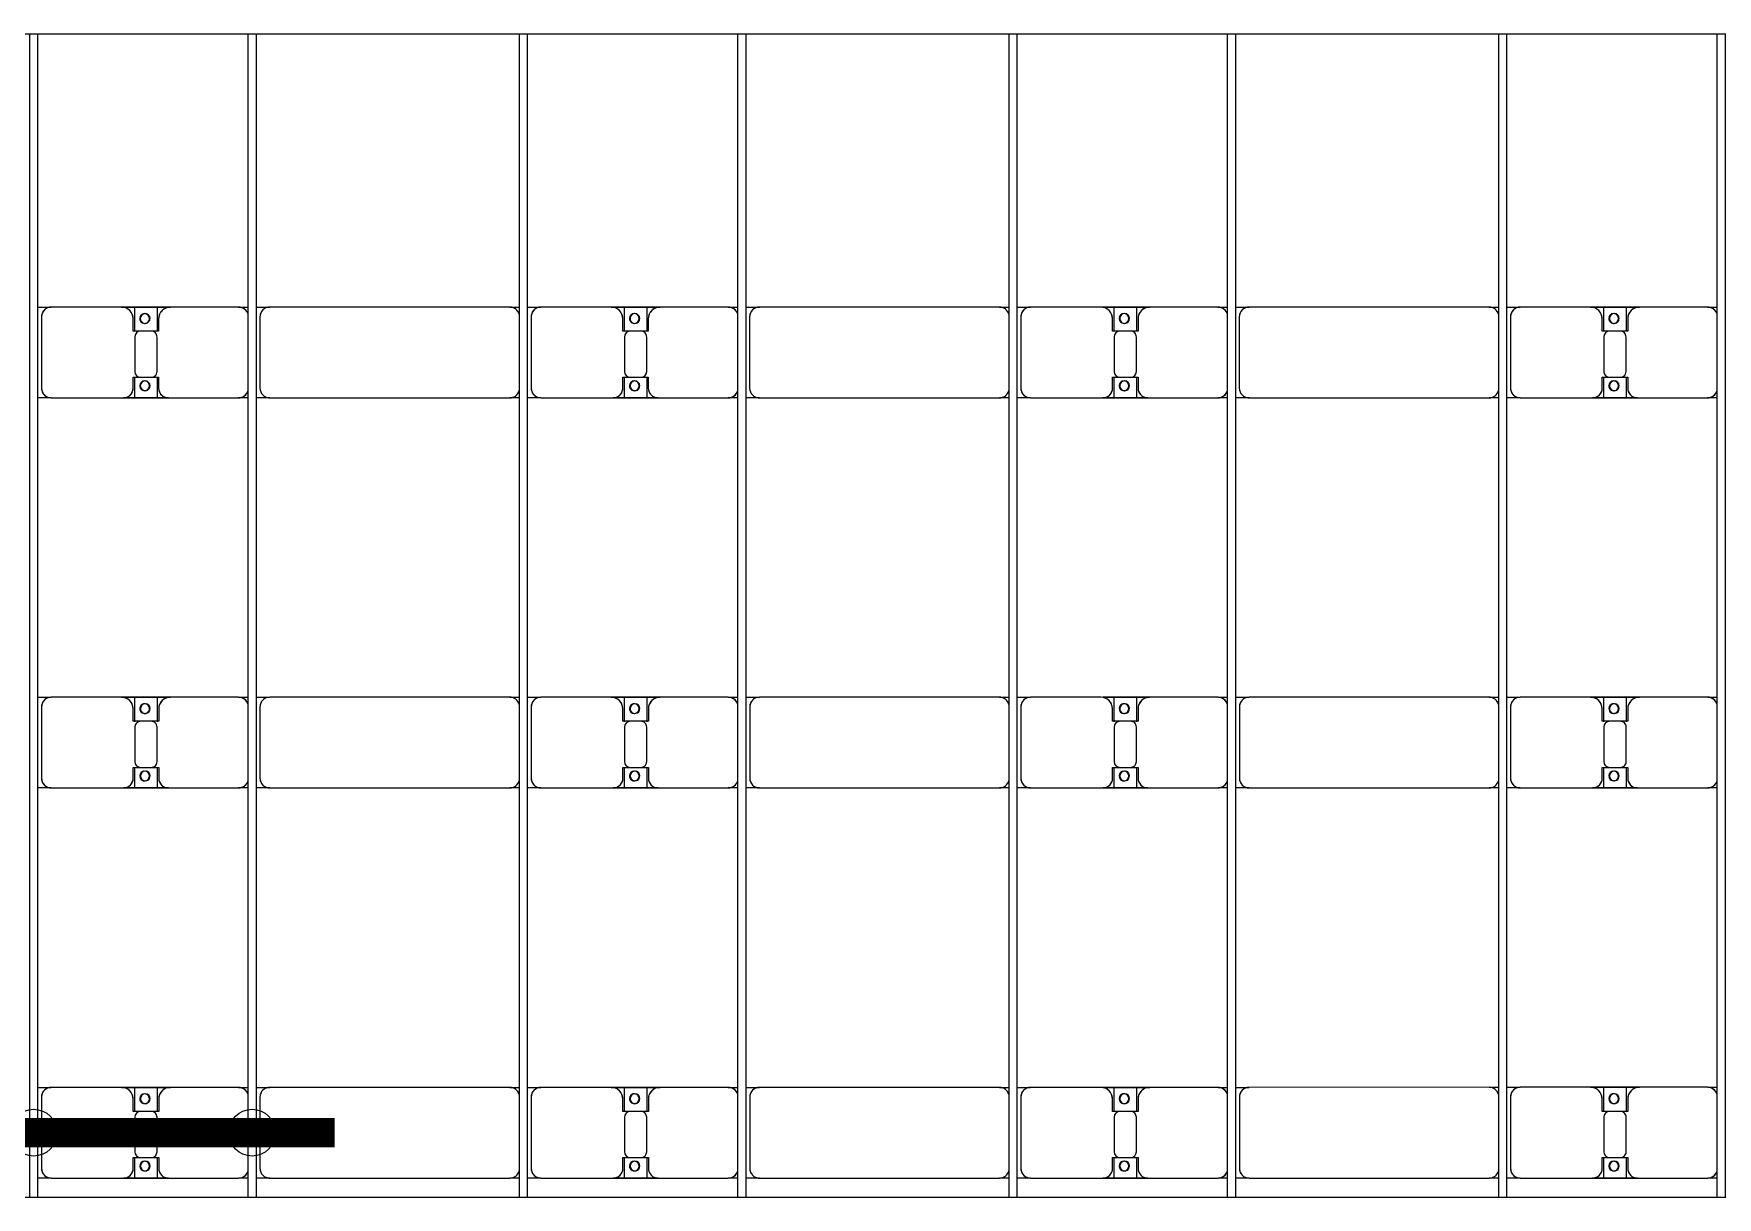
# Model space of a CAD drawing. Header units: millimetres. Extents: x -248177 to 167033, y 156986 to 268923.
# Drawn here: x -225203 to -216572, y 184419 to 190382 of the extents above; entities that cross this region are included whole.
import ezdxf

# ---------------------------------------------------------------- set-up
doc = ezdxf.new("R2010")
doc.units = ezdxf.units.MM
for name, color, linetype, lineweight in [('A-DETL-MBND', 5, 'Continuous', 9), ('A-GENM', 13, 'Continuous', 9), ('S-BEAM', 12, 'Continuous', 9)]:
    doc.layers.add(name, color=color, linetype=linetype, lineweight=lineweight)
doc.layers.add('GC-HOP 40x60 GIA CUONG', color=1, linetype='Continuous')

# ---------------------------------------------------------------- blocks, each defined once
blk = doc.blocks.new('Dai phao do pin - DẢI PHAO ĐỠ PIN-15978-BỐ TRÍ KHUNG KẾT CẤU BÈ PIN 02')
at = {"layer": 'A-DETL-MBND', "color": 8}
for p, q in [((13249.7, 241.6), (13319.7, 241.6)), ((13249.7, 241.6), (13319.7, 241.6)), ((13269.7, 191.6), (13269.7, -173.4)), ((13679.7, 241.6), (13319.7, 241.6)), ((13679.7, 241.6), (13862.2, 241.6)), ((13862.2, 241.6), (13679.7, 241.6)), ((13739.7, 118.2), (13739.7, 181.6)), ((13747.8, 241.6), (13930.3, 241.6)), ((13747.8, 116.2), (13747.8, 241.6)), ((13930.3, 241.6), (13747.8, 241.6)), ((13862.2, 241.6), (13862.2, 116.2)), ((13870.3, 181.6), (13870.3, 118.2)), ((14280.3, 241.6), (13930.3, 241.6)), ((14280.3, 241.6), (14329.7, 241.6)), ((14280.3, 241.6), (14329.7, 241.6)), ((14369.7, 241.6), (14439.7, 241.6)), ((14369.7, 241.6), (14439.7, 241.6)), ((14389.7, 191.6), (14389.7, -173.4)), ((15670.3, 241.6), (14439.7, 241.6)), ((15670.3, 241.6), (15719.7, 241.6)), ((15670.3, 241.6), (15719.7, 241.6)), ((15759.7, 241.6), (15829.7, 241.6)), ((15759.7, 241.6), (15829.7, 241.6)), ((15779.7, 191.6), (15779.7, -173.4)), ((16189.7, 241.6), (15829.7, 241.6)), ((16189.7, 241.6), (16372.2, 241.6)), ((16372.2, 241.6), (16189.7, 241.6)), ((16249.7, 118.2), (16249.7, 181.6)), ((16257.8, 241.6), (16440.3, 241.6)), ((16257.8, 116.2), (16257.8, 241.6)), ((16440.3, 241.6), (16257.8, 241.6)), ((16372.2, 241.6), (16372.2, 116.2)), ((16380.3, 181.6), (16380.3, 118.2)), ((16790.3, 241.6), (16440.3, 241.6)), ((16790.3, 241.6), (16839.7, 241.6)), ((16790.3, 241.6), (16839.7, 241.6)), ((16879.7, 241.6), (16949.7, 241.6)), ((16879.7, 241.6), (16949.7, 241.6)), ((16899.7, 191.6), (16899.7, -173.4)), ((18180.3, 241.6), (16949.7, 241.6)), ((18180.3, 241.6), (18229.7, 241.6)), ((18180.3, 241.6), (18229.7, 241.6)), ((18269.7, 241.6), (18339.7, 241.6)), ((18269.7, 241.6), (18339.7, 241.6)), ((18289.7, 191.6), (18289.7, -173.4)), ((18699.7, 241.6), (18339.7, 241.6)), ((18709.6, 241.6), (18882.2, 241.6)), ((18882.2, 241.6), (18709.6, 241.6)), ((18759.7, 118.2), (18759.7, 181.6)), ((18767.8, 241.6), (18950.3, 241.6)), ((18767.8, 116.2), (18767.8, 241.6)), ((18950.3, 241.6), (18767.8, 241.6)), ((18882.2, 241.6), (18882.2, 116.2)), ((18890.3, 181.6), (18890.3, 118.2)), ((19300.3, 241.6), (18950.3, 241.6)), ((19300.3, 241.6), (19349.7, 241.6)), ((19300.3, 241.6), (19349.7, 241.6)), ((19389.7, 241.6), (19459.7, 241.6)), ((19389.7, 241.6), (19459.7, 241.6)), ((19409.7, 191.6), (19409.7, -173.4)), ((20690.3, 241.6), (19459.7, 241.6)), ((20690.3, 241.6), (20739.7, 241.6)), ((20690.3, 241.6), (20739.7, 241.6)), ((20779.7, 241.6), (20849.7, 241.6)), ((20779.7, 241.6), (20849.7, 241.6)), ((20799.7, 191.6), (20799.7, -173.4)), ((21209.7, 241.6), (20849.7, 241.6)), ((21209.7, 241.6), (21392.2, 241.6)), ((21392.2, 241.6), (21209.7, 241.6)), ((21269.7, 118.2), (21269.7, 181.6)), ((21277.8, 241.6), (21460.3, 241.6)), ((21277.8, 116.2), (21277.8, 241.6)), ((21460.3, 241.6), (21277.8, 241.6)), ((21392.2, 241.6), (21392.2, 116.2)), ((21400.3, 181.6), (21400.3, 118.2)), ((21810.3, 241.6), (21460.3, 241.6)), ((21810.3, 241.6), (21859.7, 241.6)), ((21810.3, 241.6), (21859.7, 241.6)), ((13832.2, 118.2), (13739.7, 118.2)), ((13747.8, 88.2), (13747.8, -88.2)), ((13870.3, 118.2), (13777.8, 118.2)), ((13862.2, -88.2), (13862.2, 88.2)), ((16342.2, 118.2), (16249.7, 118.2)), ((16257.8, 88.2), (16257.8, -88.2)), ((16380.3, 118.2), (16287.8, 118.2)), ((16372.2, -88.2), (16372.2, 88.2)), ((18852.2, 118.2), (18759.7, 118.2)), ((18767.8, 88.2), (18767.8, -88.2)), ((18890.3, 118.2), (18797.8, 118.2)), ((18882.2, -88.2), (18882.2, 88.2)), ((21362.2, 118.2), (21269.7, 118.2)), ((21277.8, 88.2), (21277.8, -88.2)), ((21400.3, 118.2), (21307.8, 118.2)), ((21392.2, -88.2), (21392.2, 88.2)), ((13739.7, -173.4), (13739.7, -118.2)), ((13739.7, -118.2), (13832.2, -118.2)), ((13747.8, -223.4), (13747.8, -116.2)), ((13777.8, -118.2), (13870.3, -118.2)), ((13862.2, -116.2), (13862.2, -223.4)), ((13870.3, -118.2), (13870.3, -173.4)), ((16249.7, -173.4), (16249.7, -118.2)), ((16249.7, -118.2), (16342.2, -118.2)), ((16257.8, -223.4), (16257.8, -116.2)), ((16287.8, -118.2), (16380.3, -118.2)), ((16372.2, -116.2), (16372.2, -223.4)), ((16380.3, -118.2), (16380.3, -173.4)), ((18759.7, -173.4), (18759.7, -118.2)), ((18759.7, -118.2), (18852.2, -118.2)), ((18767.8, -223.4), (18767.8, -116.2)), ((18797.8, -118.2), (18890.3, -118.2)), ((18882.2, -116.2), (18882.2, -223.4)), ((18890.3, -118.2), (18890.3, -173.4)), ((21269.7, -173.4), (21269.7, -118.2)), ((21269.7, -118.2), (21362.2, -118.2)), ((21277.8, -223.4), (21277.8, -116.2)), ((21307.8, -118.2), (21400.3, -118.2)), ((21392.2, -116.2), (21392.2, -223.4)), ((21400.3, -118.2), (21400.3, -173.4)), ((13319.7, -223.4), (13249.7, -223.4)), ((13319.7, -223.4), (13249.7, -223.4)), ((13319.7, -223.4), (13689.7, -223.4)), ((13862.2, -223.4), (13689.7, -223.4)), ((13689.7, -223.4), (13862.2, -223.4)), ((13920.3, -223.4), (13747.8, -223.4)), ((13747.8, -223.4), (13920.3, -223.4)), ((13920.3, -223.4), (14280.3, -223.4)), ((14329.7, -223.4), (14280.3, -223.4)), ((14329.7, -223.4), (14280.3, -223.4)), ((14439.7, -223.4), (14369.7, -223.4)), ((14439.7, -223.4), (14369.7, -223.4)), ((14439.7, -223.4), (15670.3, -223.4)), ((15719.7, -223.4), (15670.3, -223.4)), ((15719.7, -223.4), (15670.3, -223.4)), ((15829.7, -223.4), (15759.7, -223.4)), ((15829.7, -223.4), (15759.7, -223.4)), ((15829.7, -223.4), (16199.7, -223.4)), ((16372.2, -223.4), (16199.7, -223.4)), ((16199.7, -223.4), (16372.2, -223.4)), ((16430.3, -223.4), (16257.8, -223.4)), ((16257.8, -223.4), (16430.3, -223.4)), ((16430.3, -223.4), (16790.3, -223.4)), ((16839.7, -223.4), (16790.3, -223.4)), ((16839.7, -223.4), (16790.3, -223.4)), ((16949.7, -223.4), (16879.7, -223.4)), ((16949.7, -223.4), (16879.7, -223.4)), ((16949.7, -223.4), (18180.3, -223.4)), ((18229.7, -223.4), (18180.3, -223.4)), ((18229.7, -223.4), (18180.3, -223.4)), ((18339.7, -223.4), (18269.7, -223.4)), ((18339.7, -223.4), (18269.7, -223.4)), ((18339.7, -223.4), (18709.7, -223.4)), ((18882.2, -223.4), (18709.7, -223.4)), ((18709.7, -223.4), (18882.2, -223.4)), ((18940.3, -223.4), (18767.8, -223.4)), ((18767.8, -223.4), (18940.3, -223.4)), ((18940.3, -223.4), (19300.3, -223.4)), ((19349.7, -223.4), (19300.3, -223.4)), ((19349.7, -223.4), (19300.3, -223.4)), ((19459.7, -223.4), (19389.7, -223.4)), ((19459.7, -223.4), (19389.7, -223.4)), ((19459.7, -223.4), (20690.3, -223.4)), ((20739.7, -223.4), (20690.3, -223.4)), ((20739.7, -223.4), (20690.3, -223.4)), ((20849.7, -223.4), (20779.7, -223.4)), ((20849.7, -223.4), (20779.7, -223.4)), ((20849.7, -223.4), (21219.7, -223.4)), ((21392.2, -223.4), (21219.7, -223.4)), ((21219.7, -223.4), (21392.2, -223.4)), ((21450.3, -223.4), (21277.8, -223.4)), ((21277.8, -223.4), (21450.3, -223.4)), ((21450.3, -223.4), (21810.3, -223.4)), ((21859.7, -223.4), (21810.3, -223.4)), ((21859.7, -223.4), (21810.3, -223.4))]:
    blk.add_line(p, q, dxfattribs=at)
for centre, radius, start, end in [((13319.7, 191.6), 50, 90, 180), ((13319.7, 191.6), 50, 105, 180), ((13679.7, 181.6), 60, 360, 90), ((13679.7, 181.6), 60, 360, 60), ((13798.6, 183.2), 25, 360, 180), ((13798.6, 183.2), 25, 180, 0), ((13798.6, 183.2), 25, 360, 165), ((13801.4, 183.2), 25, 0, 180), ((13801.4, 183.2), 25, 90, 180), ((13801.4, 183.2), 25, 180, 0), ((13801.4, 183.2), 25, 180, 300), ((13798.6, 183.2), 25, 258.09891, 0), ((13801.4, 183.2), 25, 15, 75), ((13801.4, 183.2), 25, 330, 345), ((13930.3, 181.6), 60, 90, 180), ((13930.3, 181.6), 60, 120, 180), ((14280.3, 191.6), 50, 15, 90), ((14280.3, 191.6), 50, 15, 75), ((14439.7, 191.6), 50, 90, 180), ((14439.7, 191.6), 50, 150, 180), ((14439.7, 191.6), 50, 105, 135), ((15670.3, 191.6), 50, 15, 90), ((15670.3, 191.6), 50, 60, 90), ((15670.3, 191.6), 50, 15, 30), ((15829.7, 191.6), 50, 90, 180), ((15829.7, 191.6), 50, 105, 180), ((16189.7, 181.6), 60, 0, 90), ((16189.7, 181.6), 60, 0, 60), ((16308.6, 183.2), 25, 0, 180), ((16308.6, 183.2), 25, 180, 0), ((16308.6, 183.2), 25, 0, 165), ((16311.4, 183.2), 25, 360, 180), ((16311.4, 183.2), 25, 90, 180), ((16311.4, 183.2), 25, 180, 0), ((16311.4, 183.2), 25, 180, 300), ((16308.6, 183.2), 25, 210, 0), ((16311.4, 183.2), 25, 15, 75), ((16311.4, 183.2), 25, 330, 345), ((16440.3, 181.6), 60, 90, 180), ((16440.3, 181.6), 60, 120, 180), ((16790.3, 191.6), 50, 15, 90), ((16790.3, 191.6), 50, 15, 75), ((16949.7, 191.6), 50, 90, 180), ((16949.7, 191.6), 50, 150, 180), ((16949.7, 191.6), 50, 105, 135), ((18180.3, 191.6), 50, 15, 90), ((18180.3, 191.6), 50, 60, 90), ((18180.3, 191.6), 50, 15, 30), ((18339.7, 191.6), 50, 90, 180), ((18339.7, 191.6), 50, 105, 180), ((18699.7, 181.6), 60, 360, 90), ((18699.7, 181.6), 60, 360, 60), ((18818.6, 183.2), 25, 0, 180), ((18818.6, 183.2), 25, 180, 360), ((18818.6, 183.2), 25, 0, 165), ((18821.4, 183.2), 25, 0, 180), ((18821.4, 183.2), 25, 90, 180), ((18821.4, 183.2), 25, 180, 0), ((18821.4, 183.2), 25, 180, 300), ((18818.6, 183.2), 25, 210, 0), ((18821.4, 183.2), 25, 15, 75), ((18821.4, 183.2), 25, 330, 345), ((18950.3, 181.6), 60, 90, 180), ((18950.3, 181.6), 60, 120, 180), ((19300.3, 191.6), 50, 15, 90), ((19300.3, 191.6), 50, 15, 75), ((19459.7, 191.6), 50, 90, 180), ((19459.7, 191.6), 50, 150, 180), ((19459.7, 191.6), 50, 105, 135), ((20690.3, 191.6), 50, 15, 90), ((20690.3, 191.6), 50, 60, 90), ((20690.3, 191.6), 50, 15, 30), ((20849.7, 191.6), 50, 90, 180), ((20849.7, 191.6), 50, 105, 180), ((21209.7, 181.6), 60, 0, 90), ((21209.7, 181.6), 60, 0, 60), ((21328.6, 183.2), 25, 360, 180), ((21328.6, 183.2), 25, 180, 0), ((21328.6, 183.2), 25, 360, 165), ((21331.4, 183.2), 25, 0, 180), ((21331.4, 183.2), 25, 90, 180), ((21331.4, 183.2), 25, 180, 0), ((21331.4, 183.2), 25, 180, 300), ((21328.6, 183.2), 25, 210, 0), ((21331.4, 183.2), 25, 15, 75), ((21331.4, 183.2), 25, 330, 345), ((21460.3, 181.6), 60, 90, 180), ((21460.3, 181.6), 60, 120, 180), ((21810.3, 191.6), 50, 15, 90), ((21810.3, 191.6), 50, 15, 75), ((13777.8, 88.2), 30, 90, 180), ((13798.6, 183.2), 25, 210, 255), ((13832.2, 88.2), 30, 360, 90), ((16287.8, 88.2), 30, 90, 180), ((16342.2, 88.2), 30, 360, 90), ((18797.8, 88.2), 30, 90, 180), ((18852.2, 88.2), 30, 360, 90), ((21307.8, 88.2), 30, 90, 180), ((21362.2, 88.2), 30, 0, 90), ((13777.8, -88.2), 30, 180, 270), ((13798.6, -161.8), 25, 360, 180), ((13798.6, -161.8), 25, 180, 360), ((13798.6, -161.8), 25, 105, 165), ((13798.6, -161.8), 25, 195, 360), ((13801.4, -161.8), 25, 360, 180), ((13801.4, -161.8), 25, 105, 180), ((13801.4, -161.8), 25, 180, 0), ((13801.4, -161.8), 25, 180, 270), ((13798.6, -161.8), 25, 360, 75), ((13801.4, -161.8), 25, 15, 75), ((13801.4, -161.8), 25, 285, 345), ((13832.2, -88.2), 30, 270, 0), ((16287.8, -88.2), 30, 180, 270), ((16308.6, -161.8), 25, 360, 180), ((16308.6, -161.8), 25, 180, 0), ((16308.6, -161.8), 25, 105, 165), ((16308.6, -161.8), 25, 195, 360), ((16311.4, -161.8), 25, 360, 180), ((16311.4, -161.8), 25, 105, 180), ((16311.4, -161.8), 25, 180, 0), ((16311.4, -161.8), 25, 180, 270), ((16308.6, -161.8), 25, 360, 75), ((16311.4, -161.8), 25, 15, 75), ((16311.4, -161.8), 25, 285, 345), ((16342.2, -88.2), 30, 270, 360), ((18797.8, -88.2), 30, 180, 270), ((18818.6, -161.8), 25, 360, 180), ((18818.6, -161.8), 25, 180, 360), ((18818.6, -161.8), 25, 105, 165), ((18818.6, -161.8), 25, 195, 360), ((18821.4, -161.8), 25, 0, 180), ((18821.4, -161.8), 25, 105, 180), ((18821.4, -161.8), 25, 180, 0), ((18821.4, -161.8), 25, 180, 270), ((18818.6, -161.8), 25, 360, 75), ((18821.4, -161.8), 25, 15, 75), ((18821.4, -161.8), 25, 285, 345), ((18852.2, -88.2), 30, 270, 360), ((21307.8, -88.2), 30, 180, 270), ((21328.6, -161.8), 25, 360, 180), ((21328.6, -161.8), 25, 180, 0), ((21328.6, -161.8), 25, 105, 165), ((21328.6, -161.8), 25, 195, 0), ((21331.4, -161.8), 25, 360, 180), ((21331.4, -161.8), 25, 105, 180), ((21331.4, -161.8), 25, 180, 0), ((21331.4, -161.8), 25, 180, 270), ((21328.6, -161.8), 25, 0, 75), ((21331.4, -161.8), 25, 15, 75), ((21331.4, -161.8), 25, 285, 345), ((21362.2, -88.2), 30, 270, 0), ((13319.7, -173.4), 50, 180, 270), ((13319.7, -173.4), 50, 180, 255), ((13689.7, -173.4), 50, 270, 0), ((13689.7, -173.4), 50, 285, 360), ((13920.3, -173.4), 50, 180, 270), ((13920.3, -173.4), 50, 180, 255), ((14280.3, -173.4), 50, 270, 345), ((14280.3, -173.4), 50, 285, 345), ((14439.7, -173.4), 50, 180, 270), ((14439.7, -173.4), 50, 180, 210), ((14439.7, -173.4), 50, 240, 270), ((15670.3, -173.4), 50, 270, 345), ((15670.3, -173.4), 50, 285, 300), ((15670.3, -173.4), 50, 330, 345), ((15829.7, -173.4), 50, 180, 270), ((15829.7, -173.4), 50, 180, 255), ((16199.7, -173.4), 50, 270, 360), ((16199.7, -173.4), 50, 285, 360), ((16430.3, -173.4), 50, 180, 270), ((16430.3, -173.4), 50, 180, 255), ((16790.3, -173.4), 50, 270, 345), ((16790.3, -173.4), 50, 285, 345), ((16949.7, -173.4), 50, 180, 270), ((16949.7, -173.4), 50, 180, 210), ((16949.7, -173.4), 50, 240, 270), ((18180.3, -173.4), 50, 270, 345), ((18180.3, -173.4), 50, 285, 300), ((18180.3, -173.4), 50, 330, 345), ((18339.7, -173.4), 50, 180, 270), ((18339.7, -173.4), 50, 180, 255), ((18709.7, -173.4), 50, 270, 0), ((18709.7, -173.4), 50, 285, 0), ((18940.3, -173.4), 50, 180, 270), ((18940.3, -173.4), 50, 180, 255), ((19300.3, -173.4), 50, 270, 345), ((19300.3, -173.4), 50, 285, 345), ((19459.7, -173.4), 50, 180, 270), ((19459.7, -173.4), 50, 180, 210), ((19459.7, -173.4), 50, 240, 270), ((20690.3, -173.4), 50, 270, 345), ((20690.3, -173.4), 50, 285, 300), ((20690.3, -173.4), 50, 330, 345), ((20849.7, -173.4), 50, 180, 270), ((20849.7, -173.4), 50, 180, 255), ((21219.7, -173.4), 50, 270, 360), ((21219.7, -173.4), 50, 285, 0), ((21450.3, -173.4), 50, 180, 270), ((21450.3, -173.4), 50, 180, 255), ((21810.3, -173.4), 50, 270, 345), ((21810.3, -173.4), 50, 285, 345)]:
    blk.add_arc(centre, radius, start, end, dxfattribs=at)
blk = doc.blocks.new('Dai phao do pin - DẢI PHAO ĐỠ PIN-V13-BỐ TRÍ KHUNG KẾT CẤU BÈ PIN 02')
at = {"layer": 'A-DETL-MBND', "color": 8}
for p, q in [((13249.7, 241.6), (13319.7, 241.6)), ((13249.7, 241.6), (13319.7, 241.6)), ((13269.7, 191.6), (13269.7, -173.4)), ((13679.7, 241.6), (13319.7, 241.6)), ((13679.7, 241.6), (13862.2, 241.6)), ((13862.2, 241.6), (13679.7, 241.6)), ((13739.7, 118.2), (13739.7, 181.6)), ((13747.8, 241.6), (13930.3, 241.6)), ((13747.8, 116.2), (13747.8, 241.6)), ((13930.3, 241.6), (13747.8, 241.6)), ((13862.2, 241.6), (13862.2, 116.2)), ((13870.3, 181.6), (13870.3, 118.2)), ((14280.3, 241.6), (13930.3, 241.6)), ((14280.3, 241.6), (14329.7, 241.6)), ((14280.3, 241.6), (14329.7, 241.6)), ((14369.7, 241.6), (14439.7, 241.6)), ((14369.7, 241.6), (14439.7, 241.6)), ((14389.7, 191.6), (14389.7, -173.4)), ((15670.3, 241.6), (14439.7, 241.6)), ((15670.3, 241.6), (15719.7, 241.6)), ((15670.3, 241.6), (15719.7, 241.6)), ((15759.7, 241.6), (15829.7, 241.6)), ((15759.7, 241.6), (15829.7, 241.6)), ((15779.7, 191.6), (15779.7, -173.4)), ((16189.7, 241.6), (15829.7, 241.6)), ((16189.7, 241.6), (16372.2, 241.6)), ((16372.2, 241.6), (16189.7, 241.6)), ((16249.7, 118.2), (16249.7, 181.6)), ((16257.8, 241.6), (16440.3, 241.6)), ((16257.8, 116.2), (16257.8, 241.6)), ((16440.3, 241.6), (16257.8, 241.6)), ((16372.2, 241.6), (16372.2, 116.2)), ((16380.3, 181.6), (16380.3, 118.2)), ((16790.3, 241.6), (16440.3, 241.6)), ((16790.3, 241.6), (16839.7, 241.6)), ((16790.3, 241.6), (16839.7, 241.6)), ((16879.7, 241.6), (16949.7, 241.6)), ((16879.7, 241.6), (16949.7, 241.6)), ((16899.7, 191.6), (16899.7, -173.4)), ((18180.3, 241.6), (16949.7, 241.6)), ((18180.3, 241.6), (18229.7, 241.6)), ((18180.3, 241.6), (18229.7, 241.6)), ((18269.7, 241.6), (18339.7, 241.6)), ((18269.7, 241.6), (18339.7, 241.6)), ((18289.7, 191.6), (18289.7, -173.4)), ((18699.7, 241.6), (18339.7, 241.6)), ((18709.6, 241.6), (18882.2, 241.6)), ((18882.2, 241.6), (18709.6, 241.6)), ((18759.7, 118.2), (18759.7, 181.6)), ((18767.8, 241.6), (18950.3, 241.6)), ((18767.8, 116.2), (18767.8, 241.6)), ((18950.3, 241.6), (18767.8, 241.6)), ((18882.2, 241.6), (18882.2, 116.2)), ((18890.3, 181.6), (18890.3, 118.2)), ((19300.3, 241.6), (18950.3, 241.6)), ((19300.3, 241.6), (19349.7, 241.6)), ((19300.3, 241.6), (19349.7, 241.6)), ((19389.7, 241.6), (19459.7, 241.6)), ((19389.7, 241.6), (19459.7, 241.6)), ((19409.7, 191.6), (19409.7, -173.4)), ((20690.3, 241.6), (19459.7, 241.6)), ((20690.3, 241.6), (20739.7, 241.6)), ((20690.3, 241.6), (20739.7, 241.6)), ((20779.7, 241.6), (20849.7, 241.6)), ((20779.7, 241.6), (20849.7, 241.6)), ((20799.7, 191.6), (20799.7, -173.4)), ((21209.7, 241.6), (20849.7, 241.6)), ((21209.7, 241.6), (21392.2, 241.6)), ((21392.2, 241.6), (21209.7, 241.6)), ((21269.7, 118.2), (21269.7, 181.6)), ((21277.8, 241.6), (21460.3, 241.6)), ((21277.8, 116.2), (21277.8, 241.6)), ((21460.3, 241.6), (21277.8, 241.6)), ((21392.2, 241.6), (21392.2, 116.2)), ((21400.3, 181.6), (21400.3, 118.2)), ((21810.3, 241.6), (21460.3, 241.6)), ((21810.3, 241.6), (21859.7, 241.6)), ((21810.3, 241.6), (21859.7, 241.6)), ((13832.2, 118.2), (13739.7, 118.2)), ((13747.8, 88.2), (13747.8, -88.2)), ((13870.3, 118.2), (13777.8, 118.2)), ((13862.2, -88.2), (13862.2, 88.2)), ((16342.2, 118.2), (16249.7, 118.2)), ((16257.8, 88.2), (16257.8, -88.2)), ((16380.3, 118.2), (16287.8, 118.2)), ((16372.2, -88.2), (16372.2, 88.2)), ((18852.2, 118.2), (18759.7, 118.2)), ((18767.8, 88.2), (18767.8, -88.2)), ((18890.3, 118.2), (18797.8, 118.2)), ((18882.2, -88.2), (18882.2, 88.2)), ((21362.2, 118.2), (21269.7, 118.2)), ((21277.8, 88.2), (21277.8, -88.2)), ((21400.3, 118.2), (21307.8, 118.2)), ((21392.2, -88.2), (21392.2, 88.2)), ((13739.7, -173.4), (13739.7, -118.2)), ((13739.7, -118.2), (13832.2, -118.2)), ((13747.8, -223.4), (13747.8, -116.2)), ((13777.8, -118.2), (13870.3, -118.2)), ((13862.2, -116.2), (13862.2, -223.4)), ((13870.3, -118.2), (13870.3, -173.4)), ((16249.7, -173.4), (16249.7, -118.2)), ((16249.7, -118.2), (16342.2, -118.2)), ((16257.8, -223.4), (16257.8, -116.2)), ((16287.8, -118.2), (16380.3, -118.2)), ((16372.2, -116.2), (16372.2, -223.4)), ((16380.3, -118.2), (16380.3, -173.4)), ((18759.7, -173.4), (18759.7, -118.2)), ((18759.7, -118.2), (18852.2, -118.2)), ((18767.8, -223.4), (18767.8, -116.2)), ((18797.8, -118.2), (18890.3, -118.2)), ((18882.2, -116.2), (18882.2, -223.4)), ((18890.3, -118.2), (18890.3, -173.4)), ((21269.7, -173.4), (21269.7, -118.2)), ((21269.7, -118.2), (21362.2, -118.2)), ((21277.8, -223.4), (21277.8, -116.2)), ((21307.8, -118.2), (21400.3, -118.2)), ((21392.2, -116.2), (21392.2, -223.4)), ((21400.3, -118.2), (21400.3, -173.4)), ((13319.7, -223.4), (13249.7, -223.4)), ((13319.7, -223.4), (13249.7, -223.4)), ((13319.7, -223.4), (13689.7, -223.4)), ((13862.2, -223.4), (13689.7, -223.4)), ((13689.7, -223.4), (13862.2, -223.4)), ((13920.3, -223.4), (13747.8, -223.4)), ((13747.8, -223.4), (13920.3, -223.4)), ((13920.3, -223.4), (14280.3, -223.4)), ((14329.7, -223.4), (14280.3, -223.4)), ((14329.7, -223.4), (14280.3, -223.4)), ((14439.7, -223.4), (14369.7, -223.4)), ((14439.7, -223.4), (14369.7, -223.4)), ((14439.7, -223.4), (15670.3, -223.4)), ((15719.7, -223.4), (15670.3, -223.4)), ((15719.7, -223.4), (15670.3, -223.4)), ((15829.7, -223.4), (15759.7, -223.4)), ((15829.7, -223.4), (15759.7, -223.4)), ((15829.7, -223.4), (16199.7, -223.4)), ((16372.2, -223.4), (16199.7, -223.4)), ((16199.7, -223.4), (16372.2, -223.4)), ((16430.3, -223.4), (16257.8, -223.4)), ((16257.8, -223.4), (16430.3, -223.4)), ((16430.3, -223.4), (16790.3, -223.4)), ((16839.7, -223.4), (16790.3, -223.4)), ((16839.7, -223.4), (16790.3, -223.4)), ((16949.7, -223.4), (16879.7, -223.4)), ((16949.7, -223.4), (16879.7, -223.4)), ((16949.7, -223.4), (18180.3, -223.4)), ((18229.7, -223.4), (18180.3, -223.4)), ((18229.7, -223.4), (18180.3, -223.4)), ((18339.7, -223.4), (18269.7, -223.4)), ((18339.7, -223.4), (18269.7, -223.4)), ((18339.7, -223.4), (18709.7, -223.4)), ((18882.2, -223.4), (18709.7, -223.4)), ((18709.7, -223.4), (18882.2, -223.4)), ((18940.3, -223.4), (18767.8, -223.4)), ((18767.8, -223.4), (18940.3, -223.4)), ((18940.3, -223.4), (19300.3, -223.4)), ((19349.7, -223.4), (19300.3, -223.4)), ((19349.7, -223.4), (19300.3, -223.4)), ((19459.7, -223.4), (19389.7, -223.4)), ((19459.7, -223.4), (19389.7, -223.4)), ((19459.7, -223.4), (20690.3, -223.4)), ((20739.7, -223.4), (20690.3, -223.4)), ((20739.7, -223.4), (20690.3, -223.4)), ((20849.7, -223.4), (20779.7, -223.4)), ((20849.7, -223.4), (20779.7, -223.4)), ((20849.7, -223.4), (21219.7, -223.4)), ((21392.2, -223.4), (21219.7, -223.4)), ((21219.7, -223.4), (21392.2, -223.4)), ((21450.3, -223.4), (21277.8, -223.4)), ((21277.8, -223.4), (21450.3, -223.4)), ((21450.3, -223.4), (21810.3, -223.4)), ((21859.7, -223.4), (21810.3, -223.4)), ((21859.7, -223.4), (21810.3, -223.4))]:
    blk.add_line(p, q, dxfattribs=at)
for centre, radius, start, end in [((13319.7, 191.6), 50, 90, 180), ((13319.7, 191.6), 50, 105, 180), ((13679.7, 181.6), 60, 360, 90), ((13679.7, 181.6), 60, 4.91065, 60), ((13798.6, 183.2), 25, 360, 180), ((13798.6, 183.2), 25, 180, 0), ((13798.6, 183.2), 25, 360, 165), ((13801.4, 183.2), 25, 0, 180), ((13801.4, 183.2), 25, 90, 180), ((13801.4, 183.2), 25, 180, 0), ((13801.4, 183.2), 25, 180, 300), ((13798.6, 183.2), 25, 258.16027, 0), ((13801.4, 183.2), 25, 15, 75), ((13801.4, 183.2), 25, 330, 345), ((13930.3, 181.6), 60, 90, 180), ((13930.3, 181.6), 60, 120, 175.09104), ((14280.3, 191.6), 50, 15, 90), ((14280.3, 191.6), 50, 15, 75), ((14439.7, 191.6), 50, 90, 180), ((14439.7, 191.6), 50, 150, 180), ((14439.7, 191.6), 50, 105, 135), ((15670.3, 191.6), 50, 15, 90), ((15670.3, 191.6), 50, 60, 90), ((15670.3, 191.6), 50, 15, 30), ((15829.7, 191.6), 50, 90, 180), ((15829.7, 191.6), 50, 105, 180), ((16189.7, 181.6), 60, 0, 90), ((16189.7, 181.6), 60, 4.87855, 60), ((16308.6, 183.2), 25, 0, 180), ((16308.6, 183.2), 25, 180, 0), ((16308.6, 183.2), 25, 0, 165), ((16311.4, 183.2), 25, 360, 180), ((16311.4, 183.2), 25, 90, 180), ((16311.4, 183.2), 25, 180, 0), ((16311.4, 183.2), 25, 180, 300), ((16308.6, 183.2), 25, 210, 0), ((16311.4, 183.2), 25, 15, 75), ((16311.4, 183.2), 25, 330, 345), ((16440.3, 181.6), 60, 90, 180), ((16440.3, 181.6), 60, 120, 175.12314), ((16790.3, 191.6), 50, 15, 90), ((16790.3, 191.6), 50, 15, 75), ((16949.7, 191.6), 50, 90, 180), ((16949.7, 191.6), 50, 150, 180), ((16949.7, 191.6), 50, 105, 135), ((18180.3, 191.6), 50, 15, 90), ((18180.3, 191.6), 50, 60, 90), ((18180.3, 191.6), 50, 15, 30), ((18339.7, 191.6), 50, 90, 180), ((18339.7, 191.6), 50, 105, 180), ((18699.7, 181.6), 60, 360, 90), ((18699.7, 181.6), 60, 4.84645, 60), ((18818.6, 183.2), 25, 0, 180), ((18818.6, 183.2), 25, 180, 360), ((18818.6, 183.2), 25, 0, 165), ((18821.4, 183.2), 25, 0, 180), ((18821.4, 183.2), 25, 90, 180), ((18821.4, 183.2), 25, 180, 0), ((18821.4, 183.2), 25, 180, 300), ((18818.6, 183.2), 25, 210, 0), ((18821.4, 183.2), 25, 15, 75), ((18821.4, 183.2), 25, 330, 345), ((18950.3, 181.6), 60, 90, 180), ((18950.3, 181.6), 60, 120, 175.15524), ((19300.3, 191.6), 50, 15, 90), ((19300.3, 191.6), 50, 15, 75), ((19459.7, 191.6), 50, 90, 180), ((19459.7, 191.6), 50, 150, 180), ((19459.7, 191.6), 50, 105, 135), ((20690.3, 191.6), 50, 15, 90), ((20690.3, 191.6), 50, 60, 90), ((20690.3, 191.6), 50, 15, 30), ((20849.7, 191.6), 50, 90, 180), ((20849.7, 191.6), 50, 105, 180), ((21209.7, 181.6), 60, 0, 90), ((21209.7, 181.6), 60, 4.81435, 60), ((21328.6, 183.2), 25, 360, 180), ((21328.6, 183.2), 25, 180, 0), ((21328.6, 183.2), 25, 360, 165), ((21331.4, 183.2), 25, 0, 180), ((21331.4, 183.2), 25, 90, 180), ((21331.4, 183.2), 25, 180, 0), ((21331.4, 183.2), 25, 180, 300), ((21328.6, 183.2), 25, 210, 0), ((21331.4, 183.2), 25, 15, 75), ((21331.4, 183.2), 25, 330, 345), ((21460.3, 181.6), 60, 90, 180), ((21460.3, 181.6), 60, 120, 175.18734), ((21810.3, 191.6), 50, 15, 90), ((21810.3, 191.6), 50, 15, 75), ((13777.8, 88.2), 30, 90, 180), ((13798.6, 183.2), 25, 210, 255), ((13832.2, 88.2), 30, 360, 90), ((16287.8, 88.2), 30, 90, 180), ((16342.2, 88.2), 30, 360, 90), ((18797.8, 88.2), 30, 90, 180), ((18852.2, 88.2), 30, 360, 90), ((21307.8, 88.2), 30, 90, 180), ((21362.2, 88.2), 30, 0, 90), ((13777.8, -88.2), 30, 180, 270), ((13798.6, -161.8), 25, 360, 180), ((13798.6, -161.8), 25, 180, 360), ((13798.6, -161.8), 25, 105, 165), ((13798.6, -161.8), 25, 195, 360), ((13801.4, -161.8), 25, 360, 180), ((13801.4, -161.8), 25, 105, 180), ((13801.4, -161.8), 25, 180, 0), ((13801.4, -161.8), 25, 180, 270), ((13798.6, -161.8), 25, 360, 75), ((13801.4, -161.8), 25, 15, 75), ((13801.4, -161.8), 25, 285, 345), ((13832.2, -88.2), 30, 270, 0), ((16287.8, -88.2), 30, 180, 270), ((16308.6, -161.8), 25, 360, 180), ((16308.6, -161.8), 25, 180, 0), ((16308.6, -161.8), 25, 105, 165), ((16308.6, -161.8), 25, 195, 360), ((16311.4, -161.8), 25, 360, 180), ((16311.4, -161.8), 25, 105, 180), ((16311.4, -161.8), 25, 180, 0), ((16311.4, -161.8), 25, 180, 270), ((16308.6, -161.8), 25, 360, 75), ((16311.4, -161.8), 25, 15, 75), ((16311.4, -161.8), 25, 285, 345), ((16342.2, -88.2), 30, 270, 360), ((18797.8, -88.2), 30, 180, 270), ((18818.6, -161.8), 25, 360, 180), ((18818.6, -161.8), 25, 180, 360), ((18818.6, -161.8), 25, 105, 165), ((18818.6, -161.8), 25, 195, 360), ((18821.4, -161.8), 25, 0, 180), ((18821.4, -161.8), 25, 105, 180), ((18821.4, -161.8), 25, 180, 0), ((18821.4, -161.8), 25, 180, 270), ((18818.6, -161.8), 25, 360, 75), ((18821.4, -161.8), 25, 15, 75), ((18821.4, -161.8), 25, 285, 345), ((18852.2, -88.2), 30, 270, 360), ((21307.8, -88.2), 30, 180, 270), ((21328.6, -161.8), 25, 360, 180), ((21328.6, -161.8), 25, 180, 0), ((21328.6, -161.8), 25, 105, 165), ((21328.6, -161.8), 25, 195, 0), ((21331.4, -161.8), 25, 360, 180), ((21331.4, -161.8), 25, 105, 180), ((21331.4, -161.8), 25, 180, 0), ((21331.4, -161.8), 25, 180, 270), ((21328.6, -161.8), 25, 0, 75), ((21331.4, -161.8), 25, 15, 75), ((21331.4, -161.8), 25, 285, 345), ((21362.2, -88.2), 30, 270, 0), ((13319.7, -173.4), 50, 180, 270), ((13319.7, -173.4), 50, 180, 255), ((13689.7, -173.4), 50, 270, 0), ((13689.7, -173.4), 50, 285, 360), ((13920.3, -173.4), 50, 180, 270), ((13920.3, -173.4), 50, 180, 255), ((14280.3, -173.4), 50, 270, 345), ((14280.3, -173.4), 50, 285, 345), ((14439.7, -173.4), 50, 180, 270), ((14439.7, -173.4), 50, 180, 210), ((14439.7, -173.4), 50, 240, 270), ((15670.3, -173.4), 50, 270, 345), ((15670.3, -173.4), 50, 285, 300), ((15670.3, -173.4), 50, 330, 345), ((15829.7, -173.4), 50, 180, 270), ((15829.7, -173.4), 50, 180, 255), ((16199.7, -173.4), 50, 270, 360), ((16199.7, -173.4), 50, 285, 360), ((16430.3, -173.4), 50, 180, 270), ((16430.3, -173.4), 50, 180, 255), ((16790.3, -173.4), 50, 270, 345), ((16790.3, -173.4), 50, 285, 345), ((16949.7, -173.4), 50, 180, 270), ((16949.7, -173.4), 50, 180, 210), ((16949.7, -173.4), 50, 240, 270), ((18180.3, -173.4), 50, 270, 345), ((18180.3, -173.4), 50, 285, 300), ((18180.3, -173.4), 50, 330, 345), ((18339.7, -173.4), 50, 180, 270), ((18339.7, -173.4), 50, 180, 255), ((18709.7, -173.4), 50, 270, 0), ((18709.7, -173.4), 50, 285, 0), ((18940.3, -173.4), 50, 180, 270), ((18940.3, -173.4), 50, 180, 255), ((19300.3, -173.4), 50, 270, 345), ((19300.3, -173.4), 50, 285, 345), ((19459.7, -173.4), 50, 180, 270), ((19459.7, -173.4), 50, 180, 210), ((19459.7, -173.4), 50, 240, 270), ((20690.3, -173.4), 50, 270, 345), ((20690.3, -173.4), 50, 285, 300), ((20690.3, -173.4), 50, 330, 345), ((20849.7, -173.4), 50, 180, 270), ((20849.7, -173.4), 50, 180, 255), ((21219.7, -173.4), 50, 270, 360), ((21219.7, -173.4), 50, 285, 0), ((21450.3, -173.4), 50, 180, 270), ((21450.3, -173.4), 50, 180, 255), ((21810.3, -173.4), 50, 270, 345), ((21810.3, -173.4), 50, 285, 345)]:
    blk.add_arc(centre, radius, start, end, dxfattribs=at)
blk = doc.blocks.new('Dai phao do pin - DẢI PHAO ĐỠ PIN-V14-BỐ TRÍ KHUNG KẾT CẤU BÈ PIN 02')
at = {"layer": 'A-DETL-MBND', "color": 8}
for p, q in [((13249.7, 241.6), (13319.7, 241.6)), ((13249.7, 241.6), (13319.7, 241.6)), ((13269.7, 191.6), (13269.7, -173.4)), ((13679.7, 241.6), (13319.7, 241.6)), ((13679.7, 241.6), (13862.2, 241.6)), ((13862.2, 241.6), (13679.7, 241.6)), ((13739.7, 118.2), (13739.7, 181.6)), ((13747.8, 241.6), (13930.3, 241.6)), ((13747.8, 116.2), (13747.8, 241.6)), ((13930.3, 241.6), (13747.8, 241.6)), ((13862.2, 241.6), (13862.2, 116.2)), ((13870.3, 181.6), (13870.3, 118.2)), ((14280.3, 241.6), (13930.3, 241.6)), ((14280.3, 241.6), (14329.7, 241.6)), ((14280.3, 241.6), (14329.7, 241.6)), ((14369.7, 241.6), (14439.7, 241.6)), ((14369.7, 241.6), (14439.7, 241.6)), ((14389.7, 191.6), (14389.7, -173.4)), ((15670.3, 241.6), (14439.7, 241.6)), ((15670.3, 241.6), (15719.7, 241.6)), ((15670.3, 241.6), (15719.7, 241.6)), ((15759.7, 241.6), (15829.7, 241.6)), ((15759.7, 241.6), (15829.7, 241.6)), ((15779.7, 191.6), (15779.7, -173.4)), ((16189.7, 241.6), (15829.7, 241.6)), ((16189.7, 241.6), (16372.2, 241.6)), ((16372.2, 241.6), (16189.7, 241.6)), ((16249.7, 118.2), (16249.7, 181.6)), ((16257.8, 241.6), (16440.3, 241.6)), ((16257.8, 116.2), (16257.8, 241.6)), ((16440.3, 241.6), (16257.8, 241.6)), ((16372.2, 241.6), (16372.2, 116.2)), ((16380.3, 181.6), (16380.3, 118.2)), ((16790.3, 241.6), (16440.3, 241.6)), ((16790.3, 241.6), (16839.7, 241.6)), ((16790.3, 241.6), (16839.7, 241.6)), ((16879.7, 241.6), (16949.7, 241.6)), ((16879.7, 241.6), (16949.7, 241.6)), ((16899.7, 191.6), (16899.7, -173.4)), ((18180.3, 241.6), (16949.7, 241.6)), ((18180.3, 241.6), (18229.7, 241.6)), ((18180.3, 241.6), (18229.7, 241.6)), ((18269.7, 241.6), (18339.7, 241.6)), ((18269.7, 241.6), (18339.7, 241.6)), ((18289.7, 191.6), (18289.7, -173.4)), ((18699.7, 241.6), (18339.7, 241.6)), ((18709.7, 241.6), (18882.2, 241.6)), ((18882.2, 241.6), (18709.7, 241.6)), ((18759.7, 118.2), (18759.7, 181.6)), ((18767.8, 241.6), (18950.3, 241.6)), ((18767.8, 116.2), (18767.8, 241.6)), ((18950.3, 241.6), (18767.8, 241.6)), ((18882.2, 241.6), (18882.2, 116.2)), ((18890.3, 181.6), (18890.3, 118.2)), ((19300.3, 241.6), (18950.3, 241.6)), ((19300.3, 241.6), (19349.7, 241.6)), ((19300.3, 241.6), (19349.7, 241.6)), ((19389.7, 241.6), (19459.7, 241.6)), ((19389.7, 241.6), (19459.7, 241.6)), ((19409.7, 191.6), (19409.7, -173.4)), ((20690.3, 241.6), (19459.7, 241.6)), ((20690.3, 241.6), (20739.7, 241.6)), ((20690.3, 241.6), (20739.7, 241.6)), ((20779.7, 241.6), (20849.7, 241.6)), ((20779.7, 241.6), (20849.7, 241.6)), ((20799.7, 191.6), (20799.7, -173.4)), ((21209.7, 241.6), (20849.7, 241.6)), ((21209.7, 241.6), (21392.2, 241.6)), ((21392.2, 241.6), (21209.7, 241.6)), ((21269.7, 118.2), (21269.7, 181.6)), ((21277.8, 241.6), (21460.3, 241.6)), ((21277.8, 116.2), (21277.8, 241.6)), ((21460.3, 241.6), (21277.8, 241.6)), ((21392.2, 241.6), (21392.2, 116.2)), ((21400.3, 181.6), (21400.3, 118.2)), ((21810.3, 241.6), (21460.3, 241.6)), ((21810.3, 241.6), (21859.7, 241.6)), ((21810.3, 241.6), (21859.7, 241.6)), ((13832.2, 118.2), (13739.7, 118.2)), ((13747.8, 88.2), (13747.8, -88.2)), ((13870.3, 118.2), (13777.8, 118.2)), ((13862.2, -88.2), (13862.2, 88.2)), ((16342.2, 118.2), (16249.7, 118.2)), ((16257.8, 88.2), (16257.8, -88.2)), ((16380.3, 118.2), (16287.8, 118.2)), ((16372.2, -88.2), (16372.2, 88.2)), ((18852.2, 118.2), (18759.7, 118.2)), ((18767.8, 88.2), (18767.8, -88.2)), ((18890.3, 118.2), (18797.8, 118.2)), ((18882.2, -88.2), (18882.2, 88.2)), ((21362.2, 118.2), (21269.7, 118.2)), ((21277.8, 88.2), (21277.8, -88.2)), ((21400.3, 118.2), (21307.8, 118.2)), ((21392.2, -88.2), (21392.2, 88.2)), ((13739.7, -173.4), (13739.7, -118.2)), ((13739.7, -118.2), (13832.2, -118.2)), ((13747.8, -223.4), (13747.8, -116.2)), ((13777.8, -118.2), (13870.3, -118.2)), ((13862.2, -116.2), (13862.2, -223.4)), ((13870.3, -118.2), (13870.3, -173.4)), ((16249.7, -173.4), (16249.7, -118.2)), ((16249.7, -118.2), (16342.2, -118.2)), ((16257.8, -223.4), (16257.8, -116.2)), ((16287.8, -118.2), (16380.3, -118.2)), ((16372.2, -116.2), (16372.2, -223.4)), ((16380.3, -118.2), (16380.3, -173.4)), ((18759.7, -173.4), (18759.7, -118.2)), ((18759.7, -118.2), (18852.2, -118.2)), ((18767.8, -223.4), (18767.8, -116.2)), ((18797.8, -118.2), (18890.3, -118.2)), ((18882.2, -116.2), (18882.2, -223.4)), ((18890.3, -118.2), (18890.3, -173.4)), ((21269.7, -173.4), (21269.7, -118.2)), ((21269.7, -118.2), (21362.2, -118.2)), ((21277.8, -223.4), (21277.8, -116.2)), ((21307.8, -118.2), (21400.3, -118.2)), ((21392.2, -116.2), (21392.2, -223.4)), ((21400.3, -118.2), (21400.3, -173.4)), ((13319.7, -223.4), (13249.7, -223.4)), ((13319.7, -223.4), (13249.7, -223.4)), ((13319.7, -223.4), (13689.7, -223.4)), ((13862.2, -223.4), (13689.7, -223.4)), ((13689.7, -223.4), (13862.2, -223.4)), ((13920.3, -223.4), (13747.8, -223.4)), ((13747.8, -223.4), (13920.3, -223.4)), ((13920.3, -223.4), (14280.3, -223.4)), ((14329.7, -223.4), (14280.3, -223.4)), ((14329.7, -223.4), (14280.3, -223.4)), ((14439.7, -223.4), (14369.7, -223.4)), ((14439.7, -223.4), (14369.7, -223.4)), ((14439.7, -223.4), (15670.3, -223.4)), ((15719.7, -223.4), (15670.3, -223.4)), ((15719.7, -223.4), (15670.3, -223.4)), ((15829.7, -223.4), (15759.7, -223.4)), ((15829.7, -223.4), (15759.7, -223.4)), ((15829.7, -223.4), (16199.7, -223.4)), ((16372.2, -223.4), (16199.7, -223.4)), ((16199.7, -223.4), (16372.2, -223.4)), ((16430.3, -223.4), (16257.8, -223.4)), ((16257.8, -223.4), (16430.3, -223.4)), ((16430.3, -223.4), (16790.3, -223.4)), ((16839.7, -223.4), (16790.3, -223.4)), ((16839.7, -223.4), (16790.3, -223.4)), ((16949.7, -223.4), (16879.7, -223.4)), ((16949.7, -223.4), (16879.7, -223.4)), ((16949.7, -223.4), (18180.3, -223.4)), ((18229.7, -223.4), (18180.3, -223.4)), ((18229.7, -223.4), (18180.3, -223.4)), ((18339.7, -223.4), (18269.7, -223.4)), ((18339.7, -223.4), (18269.7, -223.4)), ((18339.7, -223.4), (18709.7, -223.4)), ((18882.2, -223.4), (18709.7, -223.4)), ((18709.7, -223.4), (18882.2, -223.4)), ((18940.3, -223.4), (18767.8, -223.4)), ((18767.8, -223.4), (18940.3, -223.4)), ((18940.3, -223.4), (19300.3, -223.4)), ((19349.7, -223.4), (19300.3, -223.4)), ((19349.7, -223.4), (19300.3, -223.4)), ((19459.7, -223.4), (19389.7, -223.4)), ((19459.7, -223.4), (19389.7, -223.4)), ((19459.7, -223.4), (20690.3, -223.4)), ((20739.7, -223.4), (20690.3, -223.4)), ((20739.7, -223.4), (20690.3, -223.4)), ((20849.7, -223.4), (20779.7, -223.4)), ((20849.7, -223.4), (20779.7, -223.4)), ((20849.7, -223.4), (21219.7, -223.4)), ((21392.2, -223.4), (21219.7, -223.4)), ((21219.7, -223.4), (21392.2, -223.4)), ((21450.3, -223.4), (21277.8, -223.4)), ((21277.8, -223.4), (21450.3, -223.4)), ((21450.3, -223.4), (21810.3, -223.4)), ((21859.7, -223.4), (21810.3, -223.4)), ((21859.7, -223.4), (21810.3, -223.4))]:
    blk.add_line(p, q, dxfattribs=at)
for centre, radius, start, end in [((13319.7, 191.6), 50, 90, 180), ((13319.7, 191.6), 50, 105, 180), ((13679.7, 181.6), 60, 360, 90), ((13679.7, 181.6), 60, 360, 60), ((13798.6, 183.2), 25, 360, 180), ((13798.6, 183.2), 25, 180, 0), ((13798.6, 183.2), 25, 360, 165), ((13801.4, 183.2), 25, 0, 180), ((13801.4, 183.2), 25, 90, 180), ((13801.4, 183.2), 25, 180, 0), ((13801.4, 183.2), 25, 180, 300), ((13798.6, 183.2), 25, 258.22164, 0), ((13801.4, 183.2), 25, 15, 75), ((13801.4, 183.2), 25, 330, 345), ((13930.3, 181.6), 60, 90, 180), ((13930.3, 181.6), 60, 120, 180), ((14280.3, 191.6), 50, 15, 90), ((14280.3, 191.6), 50, 15, 75), ((14439.7, 191.6), 50, 90, 180), ((14439.7, 191.6), 50, 150, 180), ((14439.7, 191.6), 50, 105, 135), ((15670.3, 191.6), 50, 15, 90), ((15670.3, 191.6), 50, 60, 90), ((15670.3, 191.6), 50, 15, 30), ((15829.7, 191.6), 50, 90, 180), ((15829.7, 191.6), 50, 105, 180), ((16189.7, 181.6), 60, 0, 90), ((16189.7, 181.6), 60, 0, 60), ((16308.6, 183.2), 25, 0, 180), ((16308.6, 183.2), 25, 180, 0), ((16308.6, 183.2), 25, 0, 165), ((16311.4, 183.2), 25, 360, 180), ((16311.4, 183.2), 25, 90, 180), ((16311.4, 183.2), 25, 180, 0), ((16311.4, 183.2), 25, 180, 300), ((16308.6, 183.2), 25, 210, 0), ((16311.4, 183.2), 25, 15, 75), ((16311.4, 183.2), 25, 330, 345), ((16440.3, 181.6), 60, 90, 180), ((16440.3, 181.6), 60, 120, 180), ((16790.3, 191.6), 50, 15, 90), ((16790.3, 191.6), 50, 15, 75), ((16949.7, 191.6), 50, 90, 180), ((16949.7, 191.6), 50, 150, 180), ((16949.7, 191.6), 50, 105, 135), ((18180.3, 191.6), 50, 15, 90), ((18180.3, 191.6), 50, 60, 90), ((18180.3, 191.6), 50, 15, 30), ((18339.7, 191.6), 50, 90, 180), ((18339.7, 191.6), 50, 105, 180), ((18699.7, 181.6), 60, 360, 90), ((18699.7, 181.6), 60, 360, 60), ((18818.6, 183.2), 25, 0, 180), ((18818.6, 183.2), 25, 180, 360), ((18818.6, 183.2), 25, 0, 165), ((18821.4, 183.2), 25, 0, 180), ((18821.4, 183.2), 25, 90, 180), ((18821.4, 183.2), 25, 180, 0), ((18821.4, 183.2), 25, 180, 300), ((18818.6, 183.2), 25, 210, 0), ((18821.4, 183.2), 25, 15, 75), ((18821.4, 183.2), 25, 330, 345), ((18950.3, 181.6), 60, 90, 180), ((18950.3, 181.6), 60, 120, 180), ((19300.3, 191.6), 50, 15, 90), ((19300.3, 191.6), 50, 15, 75), ((19459.7, 191.6), 50, 90, 180), ((19459.7, 191.6), 50, 150, 180), ((19459.7, 191.6), 50, 105, 135), ((20690.3, 191.6), 50, 15, 90), ((20690.3, 191.6), 50, 60, 90), ((20690.3, 191.6), 50, 15, 30), ((20849.7, 191.6), 50, 90, 180), ((20849.7, 191.6), 50, 105, 180), ((21209.7, 181.6), 60, 0, 90), ((21209.7, 181.6), 60, 0, 60), ((21328.6, 183.2), 25, 360, 180), ((21328.6, 183.2), 25, 180, 0), ((21328.6, 183.2), 25, 360, 165), ((21331.4, 183.2), 25, 0, 180), ((21331.4, 183.2), 25, 90, 180), ((21331.4, 183.2), 25, 180, 0), ((21331.4, 183.2), 25, 180, 300), ((21328.6, 183.2), 25, 210, 0), ((21331.4, 183.2), 25, 15, 75), ((21331.4, 183.2), 25, 330, 345), ((21460.3, 181.6), 60, 90, 180), ((21460.3, 181.6), 60, 120, 180), ((21810.3, 191.6), 50, 15, 90), ((21810.3, 191.6), 50, 15, 75), ((13777.8, 88.2), 30, 90, 180), ((13798.6, 183.2), 25, 210, 255), ((13832.2, 88.2), 30, 360, 90), ((16287.8, 88.2), 30, 90, 180), ((16342.2, 88.2), 30, 360, 90), ((18797.8, 88.2), 30, 90, 180), ((18852.2, 88.2), 30, 360, 90), ((21307.8, 88.2), 30, 90, 180), ((21362.2, 88.2), 30, 0, 90), ((13777.8, -88.2), 30, 180, 270), ((13798.6, -161.8), 25, 360, 180), ((13798.6, -161.8), 25, 180, 360), ((13798.6, -161.8), 25, 105, 165), ((13798.6, -161.8), 25, 195, 360), ((13801.4, -161.8), 25, 360, 180), ((13801.4, -161.8), 25, 105, 180), ((13801.4, -161.8), 25, 180, 0), ((13801.4, -161.8), 25, 180, 270), ((13798.6, -161.8), 25, 360, 75), ((13801.4, -161.8), 25, 15, 75), ((13801.4, -161.8), 25, 285, 345), ((13832.2, -88.2), 30, 270, 0), ((16287.8, -88.2), 30, 180, 270), ((16308.6, -161.8), 25, 360, 180), ((16308.6, -161.8), 25, 180, 0), ((16308.6, -161.8), 25, 105, 165), ((16308.6, -161.8), 25, 195, 360), ((16311.4, -161.8), 25, 360, 180), ((16311.4, -161.8), 25, 105, 180), ((16311.4, -161.8), 25, 180, 0), ((16311.4, -161.8), 25, 180, 270), ((16308.6, -161.8), 25, 360, 75), ((16311.4, -161.8), 25, 15, 75), ((16311.4, -161.8), 25, 285, 345), ((16342.2, -88.2), 30, 270, 360), ((18797.8, -88.2), 30, 180, 270), ((18818.6, -161.8), 25, 360, 180), ((18818.6, -161.8), 25, 180, 360), ((18818.6, -161.8), 25, 105, 165), ((18818.6, -161.8), 25, 195, 360), ((18821.4, -161.8), 25, 0, 180), ((18821.4, -161.8), 25, 105, 180), ((18821.4, -161.8), 25, 180, 0), ((18821.4, -161.8), 25, 180, 270), ((18818.6, -161.8), 25, 360, 75), ((18821.4, -161.8), 25, 15, 75), ((18821.4, -161.8), 25, 285, 345), ((18852.2, -88.2), 30, 270, 360), ((21307.8, -88.2), 30, 180, 270), ((21328.6, -161.8), 25, 360, 180), ((21328.6, -161.8), 25, 180, 0), ((21328.6, -161.8), 25, 105, 165), ((21328.6, -161.8), 25, 195, 0), ((21331.4, -161.8), 25, 360, 180), ((21331.4, -161.8), 25, 105, 180), ((21331.4, -161.8), 25, 180, 0), ((21331.4, -161.8), 25, 180, 270), ((21328.6, -161.8), 25, 0, 75), ((21331.4, -161.8), 25, 15, 75), ((21331.4, -161.8), 25, 285, 345), ((21362.2, -88.2), 30, 270, 0), ((13319.7, -173.4), 50, 180, 270), ((13319.7, -173.4), 50, 180, 255), ((13689.7, -173.4), 50, 270, 0), ((13689.7, -173.4), 50, 285, 360), ((13920.3, -173.4), 50, 180, 270), ((13920.3, -173.4), 50, 180, 255), ((14280.3, -173.4), 50, 270, 345), ((14280.3, -173.4), 50, 285, 345), ((14439.7, -173.4), 50, 180, 270), ((14439.7, -173.4), 50, 180, 210), ((14439.7, -173.4), 50, 240, 270), ((15670.3, -173.4), 50, 270, 345), ((15670.3, -173.4), 50, 285, 300), ((15670.3, -173.4), 50, 330, 345), ((15829.7, -173.4), 50, 180, 270), ((15829.7, -173.4), 50, 180, 255), ((16199.7, -173.4), 50, 270, 360), ((16199.7, -173.4), 50, 285, 360), ((16430.3, -173.4), 50, 180, 270), ((16430.3, -173.4), 50, 180, 255), ((16790.3, -173.4), 50, 270, 345), ((16790.3, -173.4), 50, 285, 345), ((16949.7, -173.4), 50, 180, 270), ((16949.7, -173.4), 50, 180, 210), ((16949.7, -173.4), 50, 240, 270), ((18180.3, -173.4), 50, 270, 345), ((18180.3, -173.4), 50, 285, 300), ((18180.3, -173.4), 50, 330, 345), ((18339.7, -173.4), 50, 180, 270), ((18339.7, -173.4), 50, 180, 255), ((18709.7, -173.4), 50, 270, 0), ((18709.7, -173.4), 50, 285, 0), ((18940.3, -173.4), 50, 180, 270), ((18940.3, -173.4), 50, 180, 255), ((19300.3, -173.4), 50, 270, 345), ((19300.3, -173.4), 50, 285, 345), ((19459.7, -173.4), 50, 180, 270), ((19459.7, -173.4), 50, 180, 210), ((19459.7, -173.4), 50, 240, 270), ((20690.3, -173.4), 50, 270, 345), ((20690.3, -173.4), 50, 285, 300), ((20690.3, -173.4), 50, 330, 345), ((20849.7, -173.4), 50, 180, 270), ((20849.7, -173.4), 50, 180, 255), ((21219.7, -173.4), 50, 270, 360), ((21219.7, -173.4), 50, 285, 0), ((21450.3, -173.4), 50, 180, 270), ((21450.3, -173.4), 50, 180, 255), ((21810.3, -173.4), 50, 270, 345), ((21810.3, -173.4), 50, 285, 345)]:
    blk.add_arc(centre, radius, start, end, dxfattribs=at)
blk = doc.blocks.new('Dầm C52 - Dầm C52-24592-BỐ TRÍ KHUNG KẾT CẤU BÈ PIN 02')
at = {"layer": 'S-BEAM', "color": 1}
for p, q in [((-36232.9, 20), (-30272.9, 20)), ((-30272.9, -20), (-36232.9, -20))]:
    blk.add_line(p, q, dxfattribs=at)
blk = doc.blocks.new('Dầm C52 - Hộp 40x60-25285-BỐ TRÍ KHUNG KẾT CẤU BÈ PIN 02')
at = {"layer": 'S-BEAM', "color": 3, "lineweight": 25}
blk.add_line((-92417.5, 20), (92417.5, 20), dxfattribs=at)
blk = doc.blocks.new('Dầm C52 - Hộp 40x60-16517-BỐ TRÍ KHUNG KẾT CẤU BÈ PIN 02')
at = {"layer": 'S-BEAM', "color": 3, "lineweight": 25}
blk.add_line((109999.4, -20), (-109999.4, -20), dxfattribs=at)
blk = doc.blocks.new('HOBANMONG_BEPIN 2_rvt-1-BỐ TRÍ KHUNG KẾT CẤU BÈ PIN 02')
at = {"layer": 'A-GENM', "lineweight": 9, "rotation": 0.0007586094741477002}
for name, p in [('Dai phao do pin - DẢI PHAO ĐỠ PIN-V14-BỐ TRÍ KHUNG KẾT CẤU BÈ PIN 02', (-238432.3, 188739.1)), ('Dai phao do pin - DẢI PHAO ĐỠ PIN-V13-BỐ TRÍ KHUNG KẾT CẤU BÈ PIN 02', (-238432.2, 186740)), ('Dai phao do pin - DẢI PHAO ĐỠ PIN-15978-BỐ TRÍ KHUNG KẾT CẤU BÈ PIN 02', (-238432.2, 184740.8))]:
    blk.add_blockref(name, p, dxfattribs=at)
at = {"layer": 'S-BEAM', "lineweight": 9}
for name, p, rotation in [('Dầm C52 - Dầm C52-24592-BỐ TRÍ KHUNG KẾT CẤU BÈ PIN 02', (-225203, 220652.2), 90.00075860989138), ('Dầm C52 - Dầm C52-24592-BỐ TRÍ KHUNG KẾT CẤU BÈ PIN 02', (-224083, 220652.2), 90.00075860989138), ('Dầm C52 - Dầm C52-24592-BỐ TRÍ KHUNG KẾT CẤU BÈ PIN 02', (-222693, 220652.3), 90.00075860989138), ('Dầm C52 - Dầm C52-24592-BỐ TRÍ KHUNG KẾT CẤU BÈ PIN 02', (-221573, 220652.3), 90.00075860989138), ('Dầm C52 - Dầm C52-24592-BỐ TRÍ KHUNG KẾT CẤU BÈ PIN 02', (-220183, 220652.3), 90.00075860989138), ('Dầm C52 - Dầm C52-24592-BỐ TRÍ KHUNG KẾT CẤU BÈ PIN 02', (-219063, 220652.3), 90.00075860989138), ('Dầm C52 - Dầm C52-24592-BỐ TRÍ KHUNG KẾT CẤU BÈ PIN 02', (-217673, 220652.3), 90.00075860989138), ('Dầm C52 - Dầm C52-24592-BỐ TRÍ KHUNG KẾT CẤU BÈ PIN 02', (-216553, 220652.3), 90.00075860989138), ('Dầm C52 - Hộp 40x60-16517-BỐ TRÍ KHUNG KẾT CẤU BÈ PIN 02', (-131154.4, 190400.5), 0.0007586094741477002), ('Dầm C52 - Hộp 40x60-25285-BỐ TRÍ KHUNG KẾT CẤU BÈ PIN 02', (-148736.2, 184400.3), 0.0007586094741477002)]:
    blk.add_blockref(name, p, dxfattribs=dict(at, rotation=rotation))

msp = doc.modelspace()

# ---------------------------------------------------------------- linework, layer by layer
at = {"layer": 'GC-HOP 40x60 GIA CUONG', "const_width": 150}
msp.add_lwpolyline([(-238659.5, 184750.3), (-223659.5, 184750.3)], dxfattribs=at)
at = {"layer": 'GC-HOP 40x60 GIA CUONG'}
for centre in [(-225203, 184750.3), (-224083, 184750.3)]:
    msp.add_circle(centre, 120, dxfattribs=at)

# ---------------------------------------------------------------- block references
at = {"lineweight": 5}
msp.add_blockref('HOBANMONG_BEPIN 2_rvt-1-BỐ TRÍ KHUNG KẾT CẤU BÈ PIN 02', (0, 0), dxfattribs=at)

doc.saveas('drawing.dxf')
